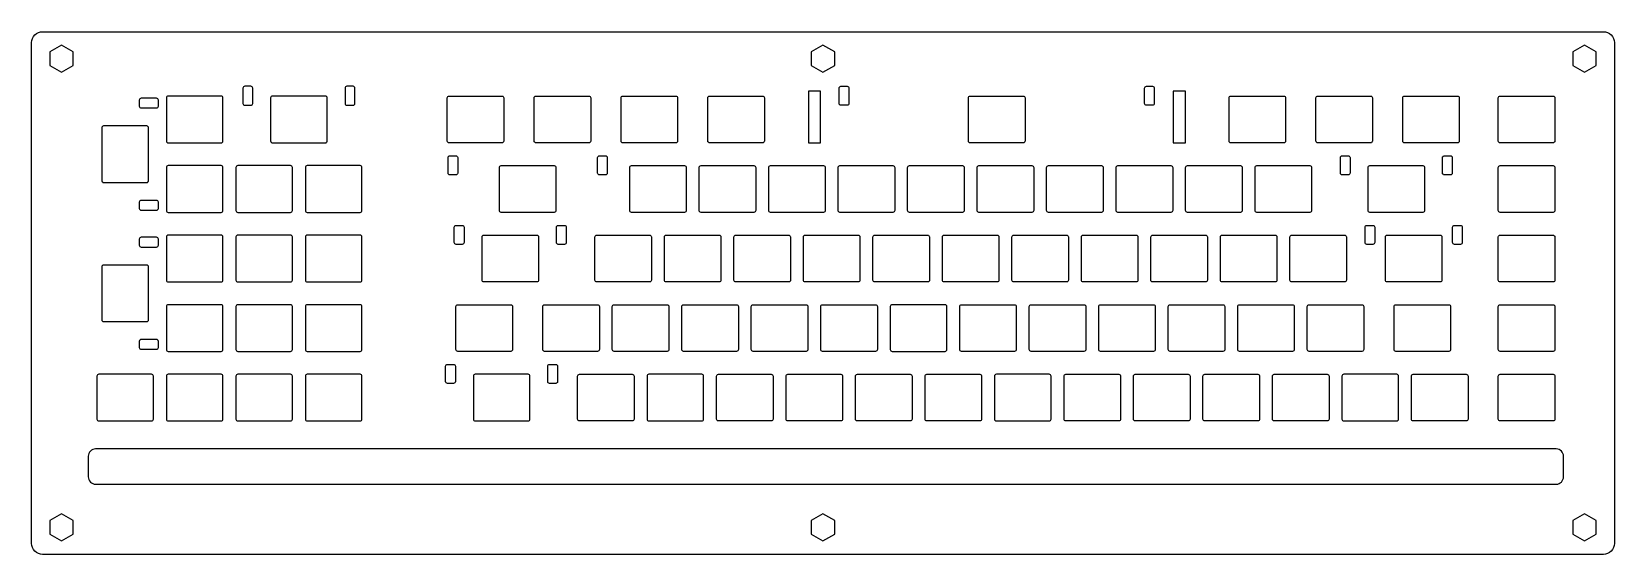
# Model space of a CAD drawing. Header units: millimetres. Extents: x -419 to 15, y -14 to 129.
import ezdxf

# ---------------------------------------------------------------- set-up
doc = ezdxf.new("R2010")
doc.units = ezdxf.units.MM
doc.layers.get('0').update_dxf_attribs({"linetype": 'CONTINUOUS'})

msp = doc.modelspace()

# ---------------------------------------------------------------- linework, layer by layer
for points in [[(11.53, 128.82, -0.414214), (14.53, 125.82), (14.53, -11.36, -0.414214), (11.53, -14.36), (-416.34, -14.36, -0.414214), (-419.34, -11.36), (-419.34, 125.82, -0.414214), (-416.34, 128.82)], [(-358.74, 109.15), (-358.74, 113.36, 0.414214), (-359.24, 113.86), (-360.91, 113.86, 0.414214), (-361.41, 113.36), (-361.41, 109.15, 0.414214), (-360.91, 108.65), (-359.24, 108.65, 0.414214)], [(-330.74, 109.15), (-330.74, 113.36, 0.414214), (-331.24, 113.86), (-332.91, 113.86, 0.414214), (-333.41, 113.36), (-333.41, 109.15, 0.414214), (-332.91, 108.65), (-331.24, 108.65, 0.414214)], [(-195.31, 109.15, -0.414214), (-195.81, 108.65), (-197.48, 108.65, -0.414214), (-197.98, 109.15), (-197.98, 113.36, -0.414214), (-197.48, 113.86), (-195.81, 113.86, -0.414214), (-195.31, 113.36)], [(-111.59, 109.15, -0.414214), (-112.09, 108.65), (-113.76, 108.65, -0.414214), (-114.26, 109.15), (-114.26, 113.36, -0.414214), (-113.76, 113.86), (-112.09, 113.86, -0.414214), (-111.59, 113.36)], [(-385.11, 110.59), (-389.32, 110.59, 0.414214), (-389.82, 110.09), (-389.82, 108.42, 0.414214), (-389.32, 107.92), (-385.11, 107.92, 0.414214), (-384.61, 108.42), (-384.61, 110.09, 0.414214)], [(-366.9, 98.88), (-366.9, 110.67, 0.414214), (-367.4, 111.17), (-381.9, 111.17, 0.414214), (-382.4, 110.67), (-382.4, 98.88, 0.414214), (-381.9, 98.38), (-367.4, 98.38, 0.414214)], [(-338.32, 98.88), (-338.32, 110.67, 0.414214), (-338.82, 111.17), (-353.32, 111.17, 0.414214), (-353.82, 110.67), (-353.82, 98.88, 0.414214), (-353.32, 98.38), (-338.82, 98.38, 0.414214)], [(-289.91, 98.88, -0.414214), (-290.41, 98.38), (-304.91, 98.38, -0.414214), (-305.41, 98.88), (-305.41, 110.67, -0.414214), (-304.91, 111.17), (-290.41, 111.17, -0.414214), (-289.91, 110.67)], [(-281.09, 98.38, -0.414214), (-281.59, 98.88), (-281.59, 110.67, -0.414214), (-281.09, 111.17), (-266.59, 111.17, -0.414214), (-266.09, 110.67), (-266.09, 98.88, -0.414214), (-266.59, 98.38)], [(-242.28, 98.88, -0.414214), (-242.78, 98.38), (-257.28, 98.38, -0.414214), (-257.78, 98.88), (-257.78, 110.67, -0.414214), (-257.28, 111.17), (-242.78, 111.17, -0.414214), (-242.28, 110.67)], [(-218.47, 98.88, -0.414214), (-218.97, 98.38), (-233.47, 98.38, -0.414214), (-233.97, 98.88), (-233.97, 110.67, -0.414214), (-233.47, 111.17), (-218.97, 111.17, -0.414214), (-218.47, 110.67)], [(-147.03, 98.88, -0.414214), (-147.53, 98.38), (-162.03, 98.38, -0.414214), (-162.53, 98.88), (-162.53, 110.67, -0.414214), (-162.03, 111.17), (-147.53, 111.17, -0.414214), (-147.03, 110.67)], [(-75.59, 98.88, -0.414214), (-76.09, 98.38), (-90.59, 98.38, -0.414214), (-91.09, 98.88), (-91.09, 110.67, -0.414214), (-90.59, 111.17), (-76.09, 111.17, -0.414214), (-75.59, 110.67)], [(-51.78, 98.88, -0.414214), (-52.28, 98.38), (-66.78, 98.38, -0.414214), (-67.28, 98.88), (-67.28, 110.67, -0.414214), (-66.78, 111.17), (-52.28, 111.17, -0.414214), (-51.78, 110.67)], [(-27.97, 98.88, -0.414214), (-28.47, 98.38), (-42.97, 98.38, -0.414214), (-43.47, 98.88), (-43.47, 110.67, -0.414214), (-42.97, 111.17), (-28.47, 111.17, -0.414214), (-27.97, 110.67)], [(-1.78, 98.88, -0.414214), (-2.28, 98.38), (-16.77, 98.38, -0.414214), (-17.28, 98.88), (-17.28, 110.67, -0.414214), (-16.77, 111.17), (-2.28, 111.17, -0.414214), (-1.78, 110.67)], [(-387.8, 103), (-399.6, 103, 0.414214), (-400.1, 102.5), (-400.1, 88, 0.414214), (-399.6, 87.5), (-387.8, 87.5, 0.414214), (-387.3, 88), (-387.3, 102.5, 0.414214)], [(-381.9, 79.33), (-367.4, 79.33, 0.414214), (-366.9, 79.83), (-366.9, 91.62, 0.414214), (-367.4, 92.12), (-381.9, 92.12, 0.414214), (-382.4, 91.62), (-382.4, 79.83, 0.414214)], [(-347.85, 79.83), (-347.85, 91.62, 0.414214), (-348.35, 92.12), (-362.85, 92.12, 0.414214), (-363.35, 91.62), (-363.35, 79.83, 0.414214), (-362.85, 79.33), (-348.35, 79.33, 0.414214)], [(-343.8, 79.33), (-329.3, 79.33, 0.414214), (-328.8, 79.83), (-328.8, 91.62, 0.414214), (-329.3, 92.12), (-343.8, 92.12, 0.414214), (-344.3, 91.62), (-344.3, 79.83, 0.414214)], [(-302.53, 90.1, -0.414214), (-303.03, 89.6), (-304.7, 89.6, -0.414214), (-305.2, 90.1), (-305.2, 94.31, -0.414214), (-304.7, 94.81), (-303.03, 94.81, -0.414214), (-302.53, 94.31)], [(-275.62, 79.83, -0.414214), (-276.12, 79.33), (-290.62, 79.33, -0.414214), (-291.12, 79.83), (-291.12, 91.62, -0.414214), (-290.62, 92.12), (-276.12, 92.12, -0.414214), (-275.62, 91.62)], [(-261.53, 90.1, -0.414214), (-262.03, 89.6), (-263.7, 89.6, -0.414214), (-264.2, 90.1), (-264.2, 94.31, -0.414214), (-263.7, 94.81), (-262.03, 94.81, -0.414214), (-261.53, 94.31)], [(-239.9, 79.83, -0.414214), (-240.4, 79.33), (-254.9, 79.33, -0.414214), (-255.4, 79.83), (-255.4, 91.62, -0.414214), (-254.9, 92.12), (-240.4, 92.12, -0.414214), (-239.9, 91.62)], [(-220.85, 79.83, -0.414214), (-221.35, 79.33), (-235.85, 79.33, -0.414214), (-236.35, 79.83), (-236.35, 91.62, -0.414214), (-235.85, 92.12), (-221.35, 92.12, -0.414214), (-220.85, 91.62)], [(-216.8, 79.33, -0.414214), (-217.3, 79.83), (-217.3, 91.62, -0.414214), (-216.8, 92.12), (-202.3, 92.12, -0.414214), (-201.8, 91.62), (-201.8, 79.83, -0.414214), (-202.3, 79.33)], [(-182.75, 79.83, -0.414214), (-183.25, 79.33), (-197.75, 79.33, -0.414214), (-198.25, 79.83), (-198.25, 91.62, -0.414214), (-197.75, 92.12), (-183.25, 92.12, -0.414214), (-182.75, 91.62)], [(-163.7, 79.83, -0.414214), (-164.2, 79.33), (-178.7, 79.33, -0.414214), (-179.2, 79.83), (-179.2, 91.62, -0.414214), (-178.7, 92.12), (-164.2, 92.12, -0.414214), (-163.7, 91.62)], [(-159.65, 79.33, -0.414214), (-160.15, 79.83), (-160.15, 91.62, -0.414214), (-159.65, 92.12), (-145.15, 92.12, -0.414214), (-144.65, 91.62), (-144.65, 79.83, -0.414214), (-145.15, 79.33)], [(-125.6, 79.83, -0.414214), (-126.1, 79.33), (-140.6, 79.33, -0.414214), (-141.1, 79.83), (-141.1, 91.62, -0.414214), (-140.6, 92.12), (-126.1, 92.12, -0.414214), (-125.6, 91.62)], [(-106.55, 79.83, -0.414214), (-107.05, 79.33), (-121.55, 79.33, -0.414214), (-122.05, 79.83), (-122.05, 91.62, -0.414214), (-121.55, 92.12), (-107.05, 92.12, -0.414214), (-106.55, 91.62)], [(-87.5, 79.83, -0.414214), (-88, 79.33), (-102.5, 79.33, -0.414214), (-103, 79.83), (-103, 91.62, -0.414214), (-102.5, 92.12), (-88, 92.12, -0.414214), (-87.5, 91.62)], [(-68.45, 79.83, -0.414214), (-68.95, 79.33), (-83.45, 79.33, -0.414214), (-83.95, 79.83), (-83.95, 91.62, -0.414214), (-83.45, 92.12), (-68.95, 92.12, -0.414214), (-68.45, 91.62)], [(-57.91, 90.1, -0.414214), (-58.41, 89.6), (-60.08, 89.6, -0.414214), (-60.58, 90.1), (-60.58, 94.31, -0.414214), (-60.08, 94.81), (-58.41, 94.81, -0.414214), (-57.91, 94.31)], [(-37.49, 79.83, -0.414214), (-37.99, 79.33), (-52.49, 79.33, -0.414214), (-52.99, 79.83), (-52.99, 91.62, -0.414214), (-52.49, 92.12), (-37.99, 92.12, -0.414214), (-37.49, 91.62)], [(-29.91, 90.1, -0.414214), (-30.41, 89.6), (-32.08, 89.6, -0.414214), (-32.58, 90.1), (-32.58, 94.31, -0.414214), (-32.08, 94.81), (-30.41, 94.81, -0.414214), (-29.91, 94.31)], [(-16.77, 79.33, -0.414214), (-17.28, 79.83), (-17.28, 91.62, -0.414214), (-16.77, 92.12), (-2.28, 92.12, -0.414214), (-1.78, 91.62), (-1.78, 79.83, -0.414214), (-2.28, 79.33)], [(-385.11, 82.59), (-389.32, 82.59, 0.414214), (-389.82, 82.09), (-389.82, 80.42, 0.414214), (-389.32, 79.92), (-385.11, 79.92, 0.414214), (-384.61, 80.42), (-384.61, 82.09, 0.414214)], [(-300.8, 71.05, -0.414214), (-301.3, 70.55), (-302.97, 70.55, -0.414214), (-303.47, 71.05), (-303.47, 75.26, -0.414214), (-302.97, 75.76), (-301.3, 75.76, -0.414214), (-300.8, 75.26)], [(-272.8, 71.05, -0.414214), (-273.3, 70.55), (-274.97, 70.55, -0.414214), (-275.47, 71.05), (-275.47, 75.26, -0.414214), (-274.97, 75.76), (-273.3, 75.76, -0.414214), (-272.8, 75.26)], [(-51.15, 71.05, -0.414214), (-51.65, 70.55), (-53.32, 70.55, -0.414214), (-53.82, 71.05), (-53.82, 75.26, -0.414214), (-53.32, 75.76), (-51.65, 75.76, -0.414214), (-51.15, 75.26)], [(-27.15, 71.05, -0.414214), (-27.65, 70.55), (-29.32, 70.55, -0.414214), (-29.82, 71.05), (-29.82, 75.26, -0.414214), (-29.32, 75.76), (-27.65, 75.76, -0.414214), (-27.15, 75.26)], [(-385.11, 72.49), (-389.32, 72.49, 0.414214), (-389.82, 71.99), (-389.82, 70.32, 0.414214), (-389.32, 69.82), (-385.11, 69.82, 0.414214), (-384.61, 70.32), (-384.61, 71.99, 0.414214)], [(-367.4, 73.07), (-381.9, 73.07, 0.414214), (-382.4, 72.58), (-382.4, 60.78, 0.414214), (-381.9, 60.27), (-367.4, 60.27, 0.414214), (-366.9, 60.78), (-366.9, 72.58, 0.414214)], [(-348.35, 73.07), (-362.85, 73.07, 0.414214), (-363.35, 72.58), (-363.35, 60.78, 0.414214), (-362.85, 60.27), (-348.35, 60.27, 0.414214), (-347.85, 60.78), (-347.85, 72.58, 0.414214)], [(-329.3, 73.07), (-343.8, 73.07, 0.414214), (-344.3, 72.58), (-344.3, 60.78, 0.414214), (-343.8, 60.27), (-329.3, 60.27, 0.414214), (-328.8, 60.78), (-328.8, 72.58, 0.414214)], [(-280.38, 60.78, -0.414214), (-280.88, 60.27), (-295.38, 60.27, -0.414214), (-295.88, 60.78), (-295.88, 72.58, -0.414214), (-295.38, 73.07), (-280.88, 73.07, -0.414214), (-280.38, 72.58)], [(-264.43, 60.27, -0.414214), (-264.93, 60.78), (-264.93, 72.58, -0.414214), (-264.43, 73.07), (-249.93, 73.07, -0.414214), (-249.43, 72.58), (-249.43, 60.78, -0.414214), (-249.93, 60.27)], [(-230.38, 60.78, -0.414214), (-230.88, 60.27), (-245.38, 60.27, -0.414214), (-245.88, 60.78), (-245.88, 72.58, -0.414214), (-245.38, 73.07), (-230.88, 73.07, -0.414214), (-230.38, 72.58)], [(-211.32, 60.78, -0.414214), (-211.83, 60.27), (-226.32, 60.27, -0.414214), (-226.83, 60.78), (-226.83, 72.58, -0.414214), (-226.32, 73.07), (-211.83, 73.07, -0.414214), (-211.32, 72.58)], [(-192.28, 60.78, -0.414214), (-192.78, 60.27), (-207.28, 60.27, -0.414214), (-207.78, 60.78), (-207.78, 72.58, -0.414214), (-207.28, 73.07), (-192.78, 73.07, -0.414214), (-192.28, 72.58)], [(-173.22, 60.78, -0.414214), (-173.72, 60.27), (-188.23, 60.27, -0.414214), (-188.73, 60.78), (-188.73, 72.58, -0.414214), (-188.23, 73.07), (-173.72, 73.07, -0.414214), (-173.22, 72.58)], [(-154.18, 60.78, -0.414214), (-154.68, 60.27), (-169.18, 60.27, -0.414214), (-169.68, 60.78), (-169.68, 72.58, -0.414214), (-169.18, 73.07), (-154.68, 73.07, -0.414214), (-154.18, 72.58)], [(-135.12, 60.78, -0.414214), (-135.62, 60.27), (-150.12, 60.27, -0.414214), (-150.63, 60.78), (-150.63, 72.58, -0.414214), (-150.12, 73.07), (-135.62, 73.07, -0.414214), (-135.12, 72.58)], [(-116.08, 60.78, -0.414214), (-116.58, 60.27), (-131.07, 60.27, -0.414214), (-131.58, 60.78), (-131.58, 72.58, -0.414214), (-131.07, 73.07), (-116.58, 73.07, -0.414214), (-116.08, 72.58)], [(-97.03, 60.78, -0.414214), (-97.53, 60.27), (-112.03, 60.27, -0.414214), (-112.53, 60.78), (-112.53, 72.58, -0.414214), (-112.03, 73.07), (-97.53, 73.07, -0.414214), (-97.03, 72.58)], [(-77.98, 60.78, -0.414214), (-78.47, 60.27), (-92.97, 60.27, -0.414214), (-93.47, 60.78), (-93.47, 72.58, -0.414214), (-92.97, 73.07), (-78.47, 73.07, -0.414214), (-77.98, 72.58)], [(-58.92, 60.78, -0.414214), (-59.42, 60.27), (-73.92, 60.27, -0.414214), (-74.42, 60.78), (-74.42, 72.58, -0.414214), (-73.92, 73.07), (-59.42, 73.07, -0.414214), (-58.92, 72.58)], [(-32.73, 60.78, -0.414214), (-33.23, 60.27), (-47.73, 60.27, -0.414214), (-48.23, 60.78), (-48.23, 72.58, -0.414214), (-47.73, 73.07), (-33.23, 73.07, -0.414214), (-32.73, 72.58)], [(-1.78, 60.78, -0.414214), (-2.28, 60.27), (-16.77, 60.27, -0.414214), (-17.28, 60.78), (-17.28, 72.58, -0.414214), (-16.77, 73.07), (-2.28, 73.07, -0.414214), (-1.78, 72.58)], [(-387.8, 64.9), (-399.6, 64.9, 0.414214), (-400.1, 64.4), (-400.1, 49.9, 0.414214), (-399.6, 49.4), (-387.8, 49.4, 0.414214), (-387.3, 49.9), (-387.3, 64.4, 0.414214)], [(-367.4, 54.02), (-381.9, 54.02, 0.414214), (-382.4, 53.52), (-382.4, 41.73, 0.414214), (-381.9, 41.22), (-367.4, 41.22, 0.414214), (-366.9, 41.73), (-366.9, 53.52, 0.414214)], [(-348.35, 54.02), (-362.85, 54.02, 0.414214), (-363.35, 53.52), (-363.35, 41.73, 0.414214), (-362.85, 41.22), (-348.35, 41.22, 0.414214), (-347.85, 41.73), (-347.85, 53.52, 0.414214)], [(-329.3, 54.02), (-343.8, 54.02, 0.414214), (-344.3, 53.52), (-344.3, 41.73, 0.414214), (-343.8, 41.22), (-329.3, 41.22, 0.414214), (-328.8, 41.73), (-328.8, 53.52, 0.414214)], [(-287.52, 41.73, -0.414214), (-288.02, 41.22), (-302.52, 41.22, -0.414214), (-303.02, 41.73), (-303.02, 53.52, -0.414214), (-302.52, 54.02), (-288.02, 54.02, -0.414214), (-287.52, 53.52)], [(-263.71, 41.73, -0.414214), (-264.21, 41.22), (-278.71, 41.22, -0.414214), (-279.21, 41.73), (-279.21, 53.52, -0.414214), (-278.71, 54.02), (-264.21, 54.02, -0.414214), (-263.71, 53.52)], [(-244.66, 41.73, -0.414214), (-245.16, 41.22), (-259.66, 41.22, -0.414214), (-260.16, 41.73), (-260.16, 53.52, -0.414214), (-259.66, 54.02), (-245.16, 54.02, -0.414214), (-244.66, 53.52)], [(-225.61, 41.73, -0.414214), (-226.11, 41.22), (-240.61, 41.22, -0.414214), (-241.11, 41.73), (-241.11, 53.52, -0.414214), (-240.61, 54.02), (-226.11, 54.02, -0.414214), (-225.61, 53.52)], [(-206.56, 41.73, -0.414214), (-207.06, 41.22), (-221.56, 41.22, -0.414214), (-222.06, 41.73), (-222.06, 53.52, -0.414214), (-221.56, 54.02), (-207.06, 54.02, -0.414214), (-206.56, 53.52)], [(-187.51, 41.73, -0.414214), (-188.01, 41.22), (-202.51, 41.22, -0.414214), (-203.01, 41.73), (-203.01, 53.52, -0.414214), (-202.51, 54.02), (-188.01, 54.02, -0.414214), (-187.51, 53.52)], [(-168.46, 41.73), (-168.46, 53.52, 0.414214), (-168.96, 54.02), (-183.46, 54.02, 0.414214), (-183.96, 53.52), (-183.96, 41.73, 0.414214), (-183.46, 41.22), (-168.96, 41.22, 0.414214)], [(-149.41, 41.73, -0.414214), (-149.91, 41.22), (-164.41, 41.22, -0.414214), (-164.91, 41.73), (-164.91, 53.52, -0.414214), (-164.41, 54.02), (-149.91, 54.02, -0.414214), (-149.41, 53.52)], [(-130.36, 41.73, -0.414214), (-130.86, 41.22), (-145.36, 41.22, -0.414214), (-145.86, 41.73), (-145.86, 53.52, -0.414214), (-145.36, 54.02), (-130.86, 54.02, -0.414214), (-130.36, 53.52)], [(-111.31, 41.73, -0.414214), (-111.81, 41.22), (-126.31, 41.22, -0.414214), (-126.81, 41.73), (-126.81, 53.52, -0.414214), (-126.31, 54.02), (-111.81, 54.02, -0.414214), (-111.31, 53.52)], [(-92.26, 41.73, -0.414214), (-92.76, 41.22), (-107.26, 41.22, -0.414214), (-107.76, 41.73), (-107.76, 53.52, -0.414214), (-107.26, 54.02), (-92.76, 54.02, -0.414214), (-92.26, 53.52)], [(-73.21, 41.73, -0.414214), (-73.71, 41.22), (-88.21, 41.22, -0.414214), (-88.71, 41.73), (-88.71, 53.52, -0.414214), (-88.21, 54.02), (-73.71, 54.02, -0.414214), (-73.21, 53.52)], [(-54.16, 41.73, -0.414214), (-54.66, 41.22), (-69.16, 41.22, -0.414214), (-69.66, 41.73), (-69.66, 53.52, -0.414214), (-69.16, 54.02), (-54.66, 54.02, -0.414214), (-54.16, 53.52)], [(-30.35, 41.73, -0.414214), (-30.85, 41.22), (-45.35, 41.22, -0.414214), (-45.85, 41.73), (-45.85, 53.52, -0.414214), (-45.35, 54.02), (-30.85, 54.02, -0.414214), (-30.35, 53.52)], [(-1.78, 41.73, -0.414214), (-2.28, 41.22), (-16.77, 41.22, -0.414214), (-17.28, 41.73), (-17.28, 53.52, -0.414214), (-16.77, 54.02), (-2.28, 54.02, -0.414214), (-1.78, 53.52)], [(-385.11, 44.49), (-389.32, 44.49, 0.414214), (-389.82, 43.99), (-389.82, 42.32, 0.414214), (-389.32, 41.82), (-385.11, 41.82, 0.414214), (-384.61, 42.32), (-384.61, 43.99, 0.414214)], [(-400.95, 22.17), (-386.45, 22.17, 0.414214), (-385.95, 22.68), (-385.95, 34.47, 0.414214), (-386.45, 34.98), (-400.95, 34.98, 0.414214), (-401.45, 34.47), (-401.45, 22.68, 0.414214)], [(-381.9, 22.17), (-367.4, 22.17, 0.414214), (-366.9, 22.68), (-366.9, 34.47, 0.414214), (-367.4, 34.98), (-381.9, 34.98, 0.414214), (-382.4, 34.47), (-382.4, 22.68, 0.414214)], [(-362.85, 22.17), (-348.35, 22.17, 0.414214), (-347.85, 22.68), (-347.85, 34.47, 0.414214), (-348.35, 34.98), (-362.85, 34.98, 0.414214), (-363.35, 34.47), (-363.35, 22.68, 0.414214)], [(-343.8, 22.17), (-329.3, 22.17, 0.414214), (-328.8, 22.68), (-328.8, 34.47, 0.414214), (-329.3, 34.98), (-343.8, 34.98, 0.414214), (-344.3, 34.47), (-344.3, 22.68, 0.414214)], [(-303.18, 32.95, -0.414214), (-303.68, 32.45), (-305.35, 32.45, -0.414214), (-305.85, 32.95), (-305.85, 37.16, -0.414214), (-305.35, 37.66), (-303.68, 37.66, -0.414214), (-303.18, 37.16)], [(-282.76, 22.68), (-282.76, 34.47, 0.414214), (-283.26, 34.98), (-297.76, 34.98, 0.414214), (-298.26, 34.47), (-298.26, 22.68, 0.414214), (-297.76, 22.17), (-283.26, 22.17, 0.414214)], [(-277.35, 32.45, -0.414214), (-277.85, 32.95), (-277.85, 37.16, -0.414214), (-277.35, 37.66), (-275.68, 37.66, -0.414214), (-275.18, 37.16), (-275.18, 32.95, -0.414214), (-275.68, 32.45)], [(-254.19, 22.68, -0.414214), (-254.69, 22.17), (-269.19, 22.17, -0.414214), (-269.69, 22.68), (-269.69, 34.47, -0.414214), (-269.19, 34.98), (-254.69, 34.98, -0.414214), (-254.19, 34.47)], [(-235.14, 22.68), (-235.14, 34.47, 0.414214), (-235.64, 34.98), (-250.14, 34.98, 0.414214), (-250.64, 34.47), (-250.64, 22.68, 0.414214), (-250.14, 22.17), (-235.64, 22.17, 0.414214)], [(-216.09, 22.68, -0.414214), (-216.59, 22.17), (-231.09, 22.17, -0.414214), (-231.59, 22.68), (-231.59, 34.47, -0.414214), (-231.09, 34.98), (-216.59, 34.98, -0.414214), (-216.09, 34.47)], [(-197.04, 22.68, -0.414214), (-197.54, 22.17), (-212.04, 22.17, -0.414214), (-212.54, 22.68), (-212.54, 34.47, -0.414214), (-212.04, 34.98), (-197.54, 34.98, -0.414214), (-197.04, 34.47)], [(-177.99, 22.68, -0.414214), (-178.49, 22.17), (-192.99, 22.17, -0.414214), (-193.49, 22.68), (-193.49, 34.47, -0.414214), (-192.99, 34.98), (-178.49, 34.98, -0.414214), (-177.99, 34.47)], [(-158.94, 22.68, -0.414214), (-159.44, 22.17), (-173.94, 22.17, -0.414214), (-174.44, 22.68), (-174.44, 34.47, -0.414214), (-173.94, 34.98), (-159.44, 34.98, -0.414214), (-158.94, 34.47)], [(-139.89, 22.68), (-139.89, 34.47, 0.414214), (-140.39, 34.98), (-154.89, 34.98, 0.414214), (-155.39, 34.47), (-155.39, 22.68, 0.414214), (-154.89, 22.17), (-140.39, 22.17, 0.414214)], [(-135.84, 22.17, -0.414214), (-136.34, 22.68), (-136.34, 34.47, -0.414214), (-135.84, 34.98), (-121.34, 34.98, -0.414214), (-120.84, 34.47), (-120.84, 22.68, -0.414214), (-121.34, 22.17)], [(-101.79, 22.68, -0.414214), (-102.29, 22.17), (-116.79, 22.17, -0.414214), (-117.29, 22.68), (-117.29, 34.47, -0.414214), (-116.79, 34.98), (-102.29, 34.98, -0.414214), (-101.79, 34.47)], [(-82.74, 22.68, -0.414214), (-83.24, 22.17), (-97.74, 22.17, -0.414214), (-98.24, 22.68), (-98.24, 34.47, -0.414214), (-97.74, 34.98), (-83.24, 34.98, -0.414214), (-82.74, 34.47)], [(-63.69, 22.68, -0.414214), (-64.19, 22.17), (-78.69, 22.17, -0.414214), (-79.19, 22.68), (-79.19, 34.47, -0.414214), (-78.69, 34.98), (-64.19, 34.98, -0.414214), (-63.69, 34.47)], [(-44.64, 22.68), (-44.64, 34.47, 0.414214), (-45.14, 34.98), (-59.64, 34.98, 0.414214), (-60.14, 34.47), (-60.14, 22.68, 0.414214), (-59.64, 22.17), (-45.14, 22.17, 0.414214)], [(-25.59, 22.68, -0.414214), (-26.09, 22.17), (-40.59, 22.17, -0.414214), (-41.09, 22.68), (-41.09, 34.47, -0.414214), (-40.59, 34.98), (-26.09, 34.98, -0.414214), (-25.59, 34.47)], [(-1.78, 22.68, -0.414214), (-2.28, 22.17), (-16.77, 22.17, -0.414214), (-17.28, 22.68), (-17.28, 34.47, -0.414214), (-16.77, 34.98), (-2.28, 34.98, -0.414214), (-1.78, 34.47)], [(-1.4, 14.52), (-401.83, 14.52, 0.414214), (-403.83, 12.52), (-403.83, 6.87, 0.414214), (-401.83, 4.87), (-1.4, 4.87, 0.414214), (0.6, 6.87), (0.6, 12.52, 0.414214)]]:
    msp.add_lwpolyline(points, format="xyb", close=True)
for points in [[(-407.94, 119.57), (-407.94, 123.27), (-411.14, 125.12), (-414.35, 123.27), (-414.35, 119.57), (-411.14, 117.72)], [(-202.41, 117.72), (-199.2, 119.57), (-199.2, 123.27), (-202.41, 125.12), (-205.61, 123.27), (-205.61, 119.57)], [(6.34, 117.72), (9.54, 119.58), (9.53, 123.28), (6.32, 125.12), (3.12, 123.26), (3.13, 119.56)], [(-206.38, 98.33), (-203.08, 98.33), (-203.08, 112.53), (-206.38, 112.53)], [(-106.38, 98.33), (-103.08, 98.33), (-103.08, 112.53), (-106.38, 112.53)], [(-411.14, -10.65), (-407.94, -8.8), (-407.94, -5.1), (-411.14, -3.25), (-414.35, -5.1), (-414.35, -8.8)], [(-202.41, -10.65), (-199.2, -8.8), (-199.2, -5.1), (-202.41, -3.25), (-205.61, -5.1), (-205.61, -8.8)], [(3.13, -8.8), (6.33, -10.65), (9.53, -8.8), (9.53, -5.1), (6.33, -3.25), (3.13, -5.1)]]:
    msp.add_lwpolyline(points, close=True)

doc.saveas('drawing.dxf')
